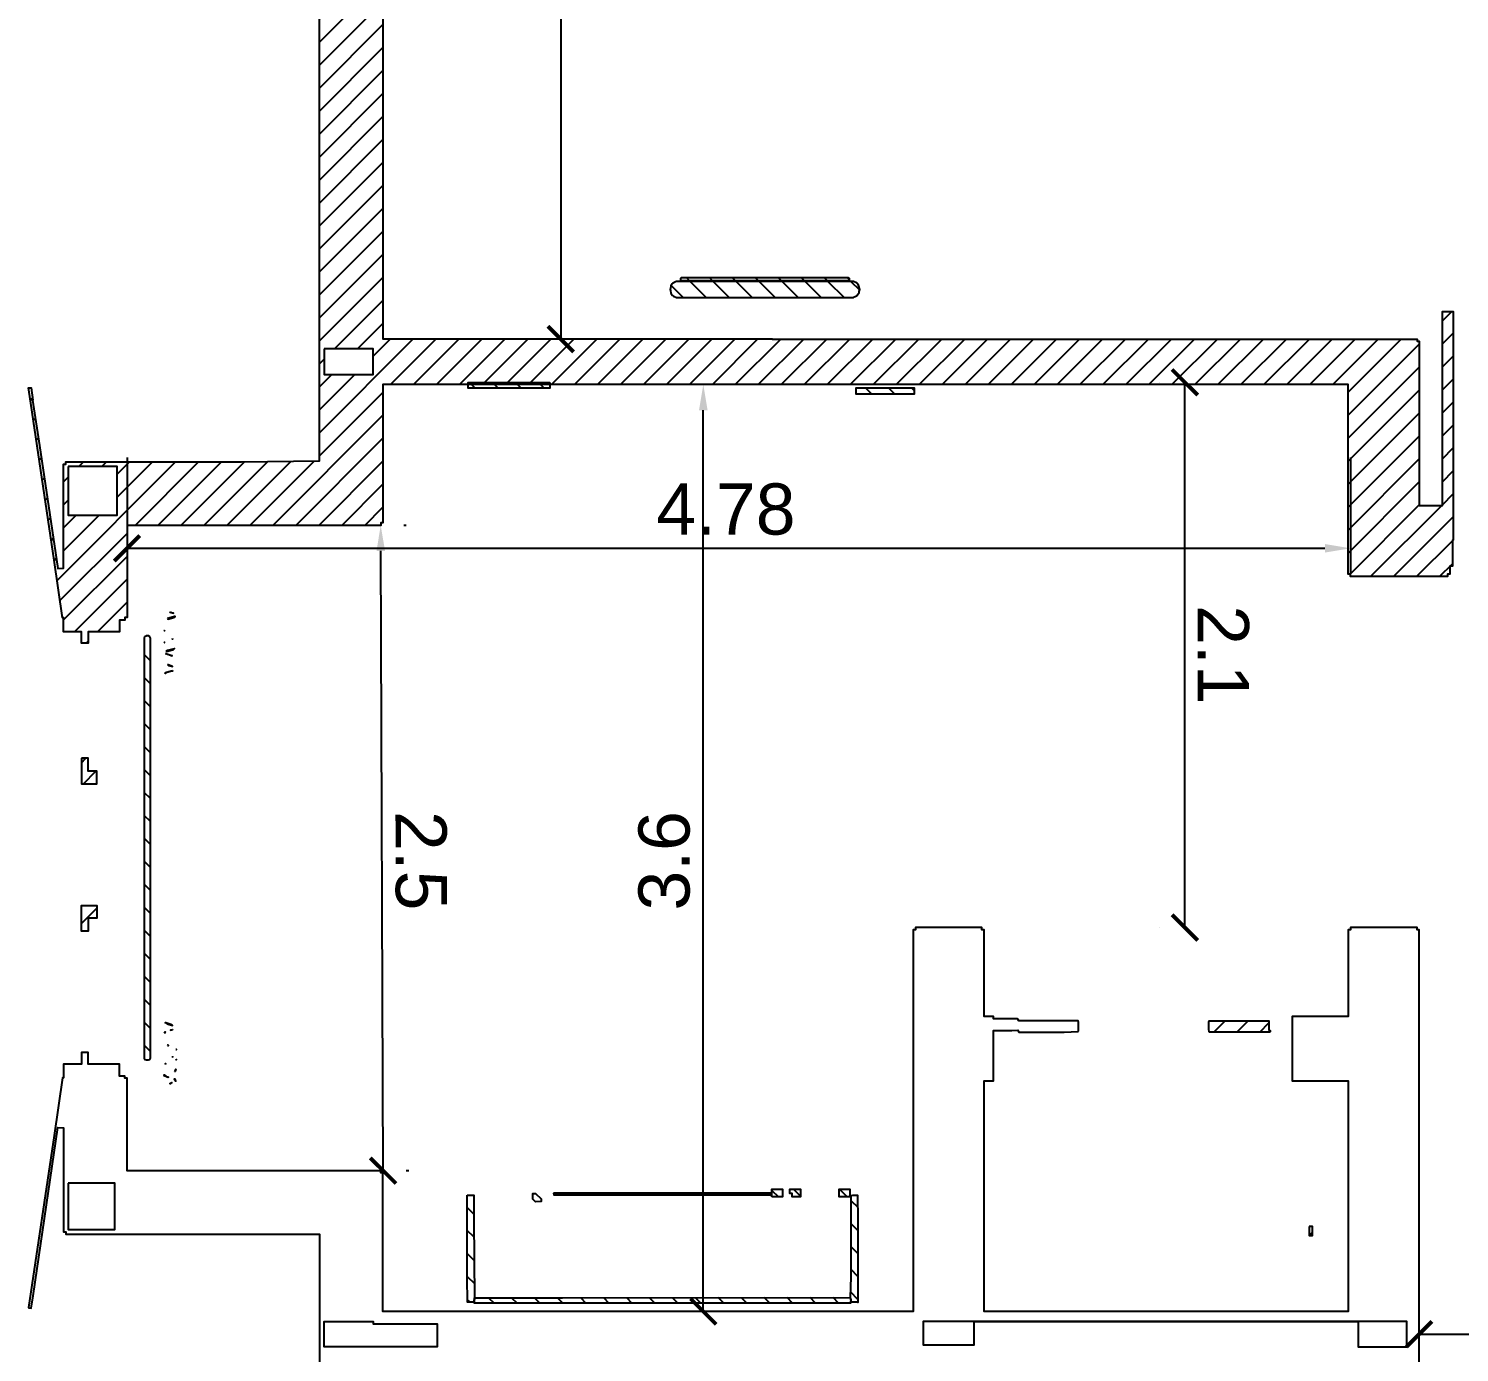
# Model space of a CAD drawing. Header units: metres. Extents: x -155 to -31, y -2 to 38.
# Drawn here: x -116.29 to -110.7, y 9.98 to 15.15 of the extents above; entities that cross this region are included whole.
import ezdxf

# ---------------------------------------------------------------- set-up
doc = ezdxf.new("R2010")
doc.units = ezdxf.units.M
doc.layers.add('DİMENSİONS', color=1, linetype='Continuous', true_color=0xff0000)
doc.layers.add('Layer 03$KAT1_MOBILYA', color=9, linetype='Continuous', true_color=0xc0c0c0)
doc.layers.add('Layer 03$KAT1_DUVAR', color=7, linetype='Continuous')
doc.styles.add('Default', font='arial.ttf')
doc.dimstyles.new('Default', dxfattribs={"dimscale": 2, "dimtxt": 0.1, "dimasz": 0.1, "dimexe": 0.05, "dimexo": 0.05, "dimgap": 0.025, "dimtad": 1, "dimtoh": 1, "dimzin": 1, "dimdsep": 46, "dimtxsty": 'Default', "dimcen": 0.05, "dimazin": 1, "dimtfac": 1, "dimtdec": 4, "dimtix": 1, "dimtofl": 0, "dimtmove": 1, "dimatfit": 3, "dimfxl": 0.1, "dimtolj": 1, "dimtzin": 1, "dimarcsym": 0})
pattern_1 = [(45, (-109.91591, 9.92203), (-0.04490128, 0.04490128), [])]
pattern_2 = [(135, (-109.91591, 9.92203), (-0.0449013, -0.0449013), [])]

# ---------------------------------------------------------------- blocks, each defined once
blk = doc.blocks.new('_ArchTick')
at = {"color": 0, "linetype": 'ByBlock', "const_width": 0.15}
blk.add_lwpolyline([(-0.5, -0.5), (0.5, 0.5)], dxfattribs=at)
blk = doc.blocks.new('*D31')
at = {"layer": 'Defpoints', "color": 0}
for p in [(-115.909, 13.5753), (-111.1275, 13.5753), (-111.1275, 13.1202)]:
    blk.add_point(p, dxfattribs=at)
at = {"layer": 'DİMENSİONS', "color": 0, "lineweight": -2}
for p, q in [((-115.909, 13.4753), (-115.909, 13.0202)), ((-111.1275, 13.4753), (-111.1275, 13.0202)), ((-115.909, 13.1202), (-111.2275, 13.1202))]:
    blk.add_line(p, q, dxfattribs=at)
at = {"layer": 'DİMENSİONS', "color": 0}
blk.add_solid([(-111.2275, 13.1036), (-111.2275, 13.1369), (-111.1275, 13.1202)], dxfattribs=at)
at = {"layer": 'DİMENSİONS', "color": 0, "lineweight": -2, "xscale": 0.1, "yscale": 0.1, "zscale": 0.1, "rotation": 180}
blk.add_blockref('_ArchTick', (-115.909, 13.1202), dxfattribs=at)
at = {"layer": 'DİMENSİONS', "color": 0, "insert": (-113.5683, 13.2724), "char_height": 0.2, "attachment_point": 5, "style": 'Default'}
blk.add_mtext('\\A1;4.78', dxfattribs=at)
blk = doc.blocks.new('*D54')
at = {"layer": 'Defpoints', "color": 0}
for p in [(-110.8588, 10.0493), (-109.7708, 10.0493), (-109.7708, 10.0493)]:
    blk.add_point(p, dxfattribs=at)
at = {"layer": 'DİMENSİONS', "color": 0, "lineweight": -2}
for p, q in [((-110.8588, 10.1493), (-110.8588, 10.1493)), ((-109.7708, 10.1493), (-109.7708, 10.1493)), ((-110.8588, 10.0493), (-109.8708, 10.0493))]:
    blk.add_line(p, q, dxfattribs=at)
at = {"layer": 'DİMENSİONS', "color": 0}
blk.add_solid([(-109.8708, 10.0327), (-109.8708, 10.066), (-109.7708, 10.0493)], dxfattribs=at)
at = {"layer": 'DİMENSİONS', "color": 0, "lineweight": -2, "xscale": 0.1, "yscale": 0.1, "zscale": 0.1, "rotation": 180}
blk.add_blockref('_ArchTick', (-110.8588, 10.0493), dxfattribs=at)
at = {"layer": 'DİMENSİONS', "color": 0, "insert": (-110.3648, 10.1997), "char_height": 0.2, "attachment_point": 5, "style": 'Default'}
blk.add_mtext('\\A1;1.1', dxfattribs=at)
blk = doc.blocks.new('*D55')
at = {"layer": 'Defpoints', "color": 0}
for p in [(-113.6567, 13.76), (-113.6567, 13.76), (-113.6567, 10.138)]:
    blk.add_point(p, dxfattribs=at)
at = {"layer": 'DİMENSİONS', "color": 0, "lineweight": -2}
for p, q in [((-113.7567, 13.76), (-113.7567, 13.76)), ((-113.6567, 10.138), (-113.6567, 13.66)), ((-113.7567, 10.138), (-113.7567, 10.138))]:
    blk.add_line(p, q, dxfattribs=at)
at = {"layer": 'DİMENSİONS', "color": 0}
blk.add_solid([(-113.64, 13.66), (-113.6734, 13.66), (-113.6567, 13.76)], dxfattribs=at)
at = {"layer": 'DİMENSİONS', "color": 0, "lineweight": -2, "xscale": 0.1, "yscale": 0.1, "zscale": 0.1, "rotation": 270}
blk.add_blockref('_ArchTick', (-113.6567, 10.138), dxfattribs=at)
at = {"layer": 'DİMENSİONS', "color": 0, "insert": (-113.8089, 11.899), "char_height": 0.2, "attachment_point": 5, "rotation": 90, "style": 'Default'}
blk.add_mtext('\\A1;3.6', dxfattribs=at)
blk = doc.blocks.new('*D56')
at = {"layer": 'Defpoints', "color": 0}
for p in [(-114.9269, 13.2099), (-114.9175, 13.21), (-114.9175, 10.688)]:
    blk.add_point(p, dxfattribs=at)
at = {"layer": 'DİMENSİONS', "color": 0, "lineweight": -2}
for p, q in [((-114.8269, 13.2103), (-114.8175, 13.2103)), ((-114.9081, 10.6881), (-114.9171, 13.11)), ((-114.8175, 10.6884), (-114.8081, 10.6884))]:
    blk.add_line(p, q, dxfattribs=at)
at = {"layer": 'DİMENSİONS', "color": 0}
blk.add_solid([(-114.9005, 13.11), (-114.9338, 13.1099), (-114.9175, 13.21)], dxfattribs=at)
at = {"layer": 'DİMENSİONS', "color": 0, "lineweight": -2, "xscale": 0.1, "yscale": 0.1, "zscale": 0.1, "rotation": 270.2132306500869}
blk.add_blockref('_ArchTick', (-114.9081, 10.6881), dxfattribs=at)
at = {"layer": 'DİMENSİONS', "color": 0, "insert": (-114.7605, 11.8996), "char_height": 0.2, "attachment_point": 5, "rotation": 270.2132, "style": 'Default'}
blk.add_mtext('\\A1;2.5', dxfattribs=at)
blk = doc.blocks.new('*D71')
at = {"layer": 'Defpoints', "color": 0}
for p in [(-113.7516, 17.9599), (-114.2139, 13.9379), (-113.7516, 13.9379)]:
    blk.add_point(p, dxfattribs=at)
at = {"layer": 'DİMENSİONS', "color": 0, "lineweight": -2}
for p, q in [((-113.8516, 17.9599), (-114.3139, 17.9599)), ((-114.2139, 17.9599), (-114.2139, 13.9379)), ((-113.8516, 13.9379), (-114.3139, 13.9379))]:
    blk.add_line(p, q, dxfattribs=at)
at = {"layer": 'DİMENSİONS', "color": 0, "lineweight": -2, "xscale": 0.1, "yscale": 0.1, "zscale": 0.1}
for p, rotation in [((-114.2139, 17.9599), 90), ((-114.2139, 13.9379), 270)]:
    blk.add_blockref('_ArchTick', p, dxfattribs=dict(at, rotation=rotation))
at = {"layer": 'DİMENSİONS', "color": 0, "insert": (-114.366, 15.9489), "char_height": 0.2, "attachment_point": 5, "rotation": 90, "style": 'Default'}
blk.add_mtext('\\A1;4.0', dxfattribs=at)
blk = doc.blocks.new('*D72')
at = {"layer": 'Defpoints', "color": 0}
for p in [(-111.7747, 13.7692), (-111.7747, 13.7692), (-111.7745, 11.6381)]:
    blk.add_point(p, dxfattribs=at)
at = {"layer": 'DİMENSİONS', "color": 0, "lineweight": -2}
for p, q in [((-111.8747, 13.7692), (-111.8747, 13.7692)), ((-111.7745, 11.6381), (-111.7747, 13.7692)), ((-111.8745, 11.6381), (-111.8745, 11.6381))]:
    blk.add_line(p, q, dxfattribs=at)
at = {"layer": 'DİMENSİONS', "color": 0, "lineweight": -2, "xscale": 0.1, "yscale": 0.1, "zscale": 0.1}
for p, rotation in [((-111.7747, 13.7692), 90.0055664490245), ((-111.7745, 11.6381), 270.0055664490245)]:
    blk.add_blockref('_ArchTick', p, dxfattribs=dict(at, rotation=rotation))
at = {"layer": 'DİMENSİONS', "color": 0, "insert": (-111.6242, 12.7037), "char_height": 0.2, "attachment_point": 5, "rotation": 270.0056, "style": 'Default'}
blk.add_mtext('\\A1;2.1', dxfattribs=at)

msp = doc.modelspace()

# ---------------------------------------------------------------- hatches: boundary and pattern name
at = {"layer": 'Layer 03$KAT1_DUVAR'}
h = msp.add_hatch(dxfattribs=at)
h.set_pattern_fill('ANSI31', scale=0.02, style=0, pattern_type=2)
h.set_pattern_definition(pattern_1)
h.paths.add_polyline_path([(-115.1568, 18.1992), (-115.1476, 18.1992), (-115.1476, 18.208), (-114.2568, 18.208), (-114.2568, 18.2594), (-114.1765, 18.2594), (-114.1765, 18.208), (-114.1225, 18.208), (-114.1225, 18.199), (-114.1225, 18.1066), (-114.1225, 18.105), (-114.1271, 18.105), (-114.1271, 18.0803), (-114.1688, 18.0803), (-114.1688, 17.9693), (-114.1771, 17.9693), (-114.1774, 17.9599), (-114.9089, 17.9599), (-114.9089, 13.9384), (-113.388, 13.9384), (-113.388, 13.9379), (-110.8674, 13.9379), (-110.8674, 13.9294), (-110.8588, 13.9294), (-110.8588, 13.2879), (-110.768, 13.2879), (-110.768, 14.0458), (-110.726, 14.0458), (-110.726, 13.1524), (-110.7293, 13.1524), (-110.7293, 13.0499), (-110.739, 13.0499), (-110.739, 13.0192), (-110.7479, 13.019), (-110.7479, 13.01), (-111.1275, 13.01), (-111.1275, 13.0192), (-111.137, 13.0192), (-111.137, 13.76), (-114.9089, 13.76), (-114.9089, 13.2193), (-114.9175, 13.2193), (-114.9175, 13.2099), (-115.909, 13.2099), (-115.909, 12.8493), (-115.9176, 12.8493), (-115.9176, 12.84), (-115.9389, 12.84), (-115.9389, 12.7943), (-115.9479, 12.7943), (-116.0614, 12.7943), (-116.0614, 12.7492), (-116.0868, 12.7492), (-116.0868, 12.7943), (-116.1569, 12.7943), (-116.1569, 12.8493), (-116.161, 12.8488), (-116.1943, 13.0745), (-116.2886, 13.7138), (-116.2935, 13.7467), (-116.2934, 13.7467), (-116.2935, 13.7478), (-116.2864, 13.7475), (-116.284, 13.7478), (-116.2767, 13.6988), (-116.278, 13.6985), (-116.2507, 13.5221), (-116.1798, 13.0408), (-116.1569, 13.0424), (-116.1569, 13.4494), (-116.1475, 13.4494), (-116.1475, 13.458), (-115.4616, 13.458), (-115.1568, 13.462)], flags=0)
h.paths.add_polyline_path([(-115.1388, 13.8992), (-115.1388, 13.7994), (-114.9474, 13.7994), (-114.9474, 13.8992)], flags=0)
h.paths.add_polyline_path([(-115.1388, 18.19), (-115.1388, 17.9994), (-114.9474, 17.9994), (-114.9474, 18.19)], flags=0)
h.paths.add_polyline_path([(-116.1389, 13.44), (-116.1389, 13.2494), (-115.9475, 13.2494), (-115.9475, 13.44)], flags=0)
h = msp.add_hatch(dxfattribs=at)
h.set_pattern_fill('ANSI31', scale=0.02, style=0, pattern_type=2)
h.set_pattern_definition(pattern_1)
h.paths.add_polyline_path([(-116.0868, 12.2997), (-116.0868, 12.2001), (-116.0264, 12.2001), (-116.0264, 12.2488), (-116.0614, 12.2488), (-116.0614, 12.2997)], flags=0)
h = msp.add_hatch(dxfattribs=at)
h.set_pattern_fill('ANSI31', scale=0.02, style=0, pattern_type=2)
h.set_pattern_definition(pattern_1)
h.paths.add_polyline_path([(-116.0614, 11.6743), (-116.0614, 11.6245), (-116.0868, 11.6245), (-116.0868, 11.7241), (-116.0264, 11.7241), (-116.0264, 11.6743)], flags=0)
h = msp.add_hatch(dxfattribs=at)
h.set_pattern_fill('ANSI31', scale=0.02, style=0, pattern_type=2)
h.set_pattern_definition(pattern_1)
h.paths.add_polyline_path([(-111.4459, 11.2365), (-111.4409, 11.2365), (-111.4409, 11.233), (-111.4416, 11.2314), (-111.4418, 11.2309), (-111.4434, 11.2302), (-111.4439, 11.23), (-111.6779, 11.23), (-111.6795, 11.2307), (-111.68, 11.2309), (-111.6809, 11.2417), (-111.6809, 11.271), (-111.6802, 11.2727), (-111.68, 11.2732), (-111.6784, 11.2738), (-111.6779, 11.274), (-111.4459, 11.274)], flags=0)
h = msp.add_hatch(dxfattribs=at)
h.set_pattern_fill('ANSI31', scale=0.02, style=0, pattern_type=2)
h.set_pattern_definition(pattern_1)
h.paths.add_polyline_path([(-111.2884, 10.4695), (-111.2884, 10.4342), (-111.2756, 10.4342), (-111.2756, 10.47), (-111.2879, 10.47), (-111.2879, 10.47)], flags=0)
at = {"layer": 'Layer 03$KAT1_MOBILYA'}
h = msp.add_hatch(dxfattribs=at)
h.set_pattern_fill('ANSI31', scale=0.02, angle=90, style=0, pattern_type=2)
h.set_pattern_definition(pattern_2)
h.paths.add_polyline_path([(-113.0698, 14.1006), (-113.0659, 14.1024), (-113.0551, 14.1085), (-113.0535, 14.1109), (-113.0479, 14.1202), (-113.0471, 14.1238), (-113.0455, 14.1321), (-113.0461, 14.1352), (-113.0487, 14.145), (-113.0505, 14.148), (-113.0552, 14.1555), (-113.0548, 14.1561), (-113.0562, 14.1569), (-113.0585, 14.1581), (-113.0702, 14.1634), (-113.5832, 14.1635), (-113.7616, 14.1635), (-113.7657, 14.1616), (-113.7766, 14.1556), (-113.7783, 14.1533), (-113.7836, 14.1461), (-113.7841, 14.1423), (-113.7856, 14.1319), (-113.7852, 14.1283), (-113.7835, 14.1177), (-113.7817, 14.1152), (-113.7766, 14.1085), (-113.7732, 14.1059), (-113.7612, 14.1006), (-113.2482, 14.1005)], flags=0)
h = msp.add_hatch(dxfattribs=at)
h.set_pattern_fill('ANSI31', scale=0.02, angle=90, style=0, pattern_type=2)
h.set_pattern_definition(pattern_2)
h.paths.add_polyline_path([(-113.745, 14.172), (-113.7442, 14.1745), (-113.7441, 14.1753), (-113.745, 14.1755), (-113.7427, 14.1775), (-113.7419, 14.1781), (-113.584, 14.1781), (-113.0899, 14.1781), (-113.0876, 14.1762), (-113.087, 14.1755), (-113.0868, 14.1755), (-113.0864, 14.1728), (-113.0863, 14.172), (-113.0867, 14.172), (-113.0866, 14.1711), (-113.0868, 14.1685), (-113.0893, 14.1664), (-113.0901, 14.1658), (-113.2478, 14.1658), (-113.7407, 14.1657), (-113.7443, 14.1678), (-113.745, 14.1684), (-113.745, 14.1684), (-113.7449, 14.1711)], flags=0)
h = msp.add_hatch(dxfattribs=at)
h.set_pattern_fill('ANSI31', scale=0.02, angle=90, style=0, pattern_type=2)
h.set_pattern_definition(pattern_2)
h.paths.add_polyline_path([(-114.256, 13.768), (-114.256, 13.7632), (-114.256, 13.746), (-114.3261, 13.746), (-114.5759, 13.746), (-114.5759, 13.7508), (-114.5759, 13.768), (-114.3261, 13.768)], flags=0)
h = msp.add_hatch(dxfattribs=at)
h.set_pattern_fill('ANSI31', scale=0.02, angle=90, style=0, pattern_type=2)
h.set_pattern_definition(pattern_2)
h.paths.add_polyline_path([(-113.0508, 13.724), (-112.8309, 13.724), (-112.8309, 13.725), (-112.8309, 13.746), (-113.0508, 13.746), (-113.0609, 13.746), (-113.0609, 13.745), (-113.0609, 13.724)], flags=0)
h = msp.add_hatch(dxfattribs=at)
h.set_pattern_fill('ANSI31', scale=0.02, angle=90, style=0, pattern_type=2)
h.set_pattern_definition(pattern_2)
h.paths.add_polyline_path([(-115.7409, 12.8689), (-115.7406, 12.87), (-115.7403, 12.8708), (-115.7272, 12.8662)], flags=0)
h = msp.add_hatch(dxfattribs=at)
h.set_pattern_fill('ANSI31', scale=0.02, angle=90, style=0, pattern_type=2)
h.set_pattern_definition(pattern_2)
h.paths.add_polyline_path([(-115.7503, 12.8456), (-115.7495, 12.8438), (-115.7265, 12.8504), (-115.7233, 12.8534), (-115.742, 12.8482)], flags=0)
h = msp.add_hatch(dxfattribs=at)
h.set_pattern_fill('ANSI31', scale=0.02, angle=90, style=0, pattern_type=2)
h.set_pattern_definition(pattern_2)
h.paths.add_polyline_path([(-115.7233, 12.8534), (-115.7221, 12.8517), (-115.721, 12.8535)], flags=0)
h = msp.add_hatch(dxfattribs=at)
h.set_pattern_fill('ANSI31', scale=0.02, angle=90, style=0, pattern_type=2)
h.set_pattern_definition(pattern_2)
h.paths.add_polyline_path([(-115.8386, 12.7767), (-115.8339, 12.7786), (-115.8329, 12.779), (-115.8324, 12.779), (-115.8275, 12.779), (-115.8269, 12.779), (-115.8223, 12.7771), (-115.8213, 12.7767), (-115.8194, 12.772), (-115.8189, 12.771), (-115.8189, 12.4785), (-115.8189, 11.1276), (-115.8209, 11.1229), (-115.8213, 11.1219), (-115.8259, 11.12), (-115.8269, 11.1196), (-115.828, 11.1196), (-115.8329, 11.1196), (-115.8376, 11.1215), (-115.8386, 11.1219), (-115.8405, 11.1265), (-115.8409, 11.1276), (-115.8409, 11.42), (-115.8409, 12.771), (-115.839, 12.7756)], flags=0)
h = msp.add_hatch(dxfattribs=at)
h.set_pattern_fill('ANSI31', scale=0.02, angle=90, style=0, pattern_type=2)
h.set_pattern_definition(pattern_2)
h.paths.add_polyline_path([(-115.764, 12.7988), (-115.7637, 12.7988), (-115.7634, 12.799), (-115.7631, 12.7988), (-115.7621, 12.7981), (-115.7639, 12.7987)], flags=0)
h = msp.add_hatch(dxfattribs=at)
h.set_pattern_fill('ANSI31', scale=0.02, angle=90, style=0, pattern_type=2)
h.set_pattern_definition(pattern_2)
h.paths.add_polyline_path([(-115.764, 12.7519), (-115.7622, 12.7525), (-115.7625, 12.7539)], flags=0)
h = msp.add_hatch(dxfattribs=at)
h.set_pattern_fill('ANSI31', scale=0.02, angle=90, style=0, pattern_type=2)
h.set_pattern_definition(pattern_2)
h.paths.add_polyline_path([(-115.7317, 12.7674), (-115.7306, 12.7657), (-115.7313, 12.7655)], flags=0)
h = msp.add_hatch(dxfattribs=at)
h.set_pattern_fill('ANSI31', scale=0.02, angle=90, style=0, pattern_type=2)
h.set_pattern_definition(pattern_2)
h.paths.add_polyline_path([(-115.7584, 12.7089), (-115.7496, 12.7069), (-115.7331, 12.7003), (-115.7501, 12.705)], flags=0)
h = msp.add_hatch(dxfattribs=at)
h.set_pattern_fill('ANSI31', scale=0.02, angle=90, style=0, pattern_type=2)
h.set_pattern_definition(pattern_2)
h.paths.add_polyline_path([(-115.7569, 12.7173), (-115.7495, 12.7189), (-115.7274, 12.7252), (-115.7233, 12.7285), (-115.7253, 12.728), (-115.7503, 12.7208)], flags=0)
h = msp.add_hatch(dxfattribs=at)
h.set_pattern_fill('ANSI31', scale=0.02, angle=90, style=0, pattern_type=2)
h.set_pattern_definition(pattern_2)
h.paths.add_polyline_path([(-115.7315, 12.6426), (-115.7308, 12.6407), (-115.739, 12.6382), (-115.7574, 12.6332), (-115.7587, 12.6316), (-115.7595, 12.6334), (-115.7586, 12.6349), (-115.754, 12.6363)], flags=0)
h = msp.add_hatch(dxfattribs=at)
h.set_pattern_fill('ANSI31', scale=0.02, angle=90, style=0, pattern_type=2)
h.set_pattern_definition(pattern_2)
h.paths.add_polyline_path([(-115.7509, 12.6658), (-115.7469, 12.6625), (-115.7316, 12.6584)], flags=0)
h = msp.add_hatch(dxfattribs=at)
h.set_pattern_fill('ANSI31', scale=0.02, angle=90, style=0, pattern_type=2)
h.set_pattern_definition(pattern_2)
h.paths.add_polyline_path([(-115.7574, 11.2653), (-115.76, 11.2659), (-115.7588, 11.267)], flags=0)
h = msp.add_hatch(dxfattribs=at)
h.set_pattern_fill('ANSI31', scale=0.02, angle=90, style=0, pattern_type=2)
h.set_pattern_definition(pattern_2)
h.paths.add_polyline_path([(-115.7574, 11.2653), (-115.7517, 11.2616), (-115.7318, 11.2561), (-115.7383, 11.2599)], flags=0)
h = msp.add_hatch(dxfattribs=at)
h.set_pattern_fill('ANSI31', scale=0.02, angle=90, style=0, pattern_type=2)
h.set_pattern_definition(pattern_2)
h.paths.add_polyline_path([(-115.7315, 11.2401), (-115.7309, 11.2383), (-115.739, 11.2378)], flags=0)
h = msp.add_hatch(dxfattribs=at)
h.set_pattern_fill('ANSI31', scale=0.02, angle=90, style=0, pattern_type=2)
h.set_pattern_definition(pattern_2)
h.paths.add_polyline_path([(-115.7619, 11.2255), (-115.76, 11.2303), (-115.7613, 11.2249)], flags=0)
h = msp.add_hatch(dxfattribs=at)
h.set_pattern_fill('ANSI31', scale=0.02, angle=90, style=0, pattern_type=2)
h.set_pattern_definition(pattern_2)
h.paths.add_polyline_path([(-115.7504, 11.1777), (-115.7471, 11.1767), (-115.7498, 11.1797)], flags=0)
h = msp.add_hatch(dxfattribs=at)
h.set_pattern_fill('ANSI31', scale=0.02, angle=90, style=0, pattern_type=2)
h.set_pattern_definition(pattern_2)
h.paths.add_polyline_path([(-115.7316, 11.1311), (-115.7312, 11.133), (-115.7305, 11.1328), (-115.7301, 11.1325)], flags=0)
h = msp.add_hatch(dxfattribs=at)
h.set_pattern_fill('ANSI31', scale=0.02, angle=90, style=0, pattern_type=2)
h.set_pattern_definition(pattern_2)
h.paths.add_polyline_path([(-115.7178, 11.1622), (-115.7162, 11.1614), (-115.7159, 11.1616), (-115.7159, 11.1617)], flags=0)
h = msp.add_hatch(dxfattribs=at)
h.set_pattern_fill('ANSI31', scale=0.02, angle=90, style=0, pattern_type=2)
h.set_pattern_definition(pattern_2)
h.paths.add_polyline_path([(-115.7586, 11.1076), (-115.7574, 11.106), (-115.7599, 11.1057)], flags=0)
h = msp.add_hatch(dxfattribs=at)
h.set_pattern_fill('ANSI31', scale=0.02, angle=90, style=0, pattern_type=2)
h.set_pattern_definition(pattern_2)
h.paths.add_polyline_path([(-115.7233, 11.0763), (-115.7205, 11.0774), (-115.7221, 11.0781)], flags=0)
h = msp.add_hatch(dxfattribs=at)
h.set_pattern_fill('ANSI31', scale=0.02, angle=90, style=0, pattern_type=2)
h.set_pattern_definition(pattern_2)
h.paths.add_polyline_path([(-115.7205, 11.0774), (-115.7179, 11.084), (-115.7182, 11.0843)], flags=0)
h = msp.add_hatch(dxfattribs=at)
h.set_pattern_fill('ANSI31', scale=0.02, angle=90, style=0, pattern_type=2)
h.set_pattern_definition(pattern_2)
h.paths.add_polyline_path([(-115.7175, 11.1223), (-115.7159, 11.1232), (-115.7173, 11.1211)], flags=0)
h = msp.add_hatch(dxfattribs=at)
h.set_pattern_fill('ANSI31', scale=0.02, angle=90, style=0, pattern_type=2)
h.set_pattern_definition(pattern_2)
h.paths.add_polyline_path([(-115.7659, 11.0607), (-115.7641, 11.0608), (-115.7633, 11.0621), (-115.7525, 11.054)], flags=0)
h = msp.add_hatch(dxfattribs=at)
h.set_pattern_fill('ANSI31', scale=0.02, angle=90, style=0, pattern_type=2)
h.set_pattern_definition(pattern_2)
h.paths.add_polyline_path([(-115.7505, 11.0529), (-115.7495, 11.0547), (-115.7468, 11.0539)], flags=0)
h = msp.add_hatch(dxfattribs=at)
h.set_pattern_fill('ANSI31', scale=0.02, angle=90, style=0, pattern_type=2)
h.set_pattern_definition(pattern_2)
h.paths.add_polyline_path([(-115.7409, 11.0295), (-115.7332, 11.0323), (-115.7403, 11.0277), (-115.7407, 11.0289)], flags=0)
h = msp.add_hatch(dxfattribs=at)
h.set_pattern_fill('ANSI31', scale=0.02, angle=90, style=0, pattern_type=2)
h.set_pattern_definition(pattern_2)
h.paths.add_polyline_path([(-115.7233, 11.0451), (-115.7233, 11.0452), (-115.7235, 11.0452), (-115.7248, 11.0456), (-115.7221, 11.0468)], flags=0)
h = msp.add_hatch(dxfattribs=at)
h.set_pattern_fill('ANSI31', scale=0.02, angle=90, style=0, pattern_type=2)
h.set_pattern_definition(pattern_2)
h.paths.add_polyline_path([(-115.7233, 11.0451), (-115.7178, 11.0373), (-115.7197, 11.0428)], flags=0)
h = msp.add_hatch(dxfattribs=at)
h.set_pattern_fill('ANSI31', scale=0.02, angle=90, style=0, pattern_type=2)
h.set_pattern_definition(pattern_2)
h.paths.add_polyline_path([(-114.5795, 10.5929), (-114.5785, 10.5926), (-114.5727, 10.5924), (-114.5535, 10.5926), (-114.5532, 10.5925), (-114.5529, 10.4951), (-114.5508, 10.1919), (-114.5524, 10.1763), (-114.5593, 10.1738), (-114.5781, 10.1739), (-114.579, 10.271), (-114.5794, 10.5897), (-114.5796, 10.5924)], flags=0)
h = msp.add_hatch(dxfattribs=at)
h.set_pattern_fill('ANSI31', scale=0.02, angle=90, style=0, pattern_type=2)
h.set_pattern_definition(pattern_2)
h.paths.add_polyline_path([(-114.5524, 10.1763), (-114.5503, 10.1917), (-114.2067, 10.1919), (-113.0809, 10.1921), (-113.0793, 10.2732), (-113.0785, 10.5917), (-113.0728, 10.5925), (-113.0537, 10.5922), (-113.0531, 10.495), (-113.0525, 10.1758), (-113.0529, 10.174), (-113.053, 10.1734), (-113.0536, 10.1737), (-113.0593, 10.1738), (-113.078, 10.174), (-113.0783, 10.1738), (-113.0792, 10.1759), (-113.0807, 10.187), (-113.0817, 10.1707), (-113.4258, 10.1706), (-114.5506, 10.1702), (-114.5509, 10.1702), (-114.5523, 10.1732), (-114.552, 10.1737), (-114.551, 10.1753)], flags=0)
h = msp.add_hatch(dxfattribs=at)
h.set_pattern_fill('ANSI31', scale=0.02, angle=90, style=0, pattern_type=2)
h.set_pattern_definition(pattern_2)
h.paths.add_polyline_path([(-114.3225, 10.5858), (-114.3224, 10.5996), (-114.3224, 10.5996), (-114.3135, 10.5996), (-114.3125, 10.5996), (-114.2901, 10.5782), (-114.2901, 10.5683), (-114.313, 10.5667), (-114.3225, 10.5765)], flags=0)
h = msp.add_hatch(dxfattribs=at)
h.set_pattern_fill('ANSI31', scale=0.02, angle=90, style=0, pattern_type=2)
h.set_pattern_definition(pattern_2)
h.paths.add_polyline_path([(-113.3907, 10.5946), (-113.3902, 10.5953), (-113.3901, 10.5974), (-113.3901, 10.5985), (-113.3907, 10.5995), (-113.3909, 10.5998), (-113.9899, 10.5999), (-114.2404, 10.5998), (-114.2408, 10.5998), (-114.2414, 10.5995), (-114.2416, 10.5996), (-114.2415, 10.596), (-114.2415, 10.5946), (-114.2415, 10.5944), (-114.2411, 10.5944), (-113.6414, 10.5944), (-113.3909, 10.5943)], flags=0)
h = msp.add_hatch(dxfattribs=at)
h.set_pattern_fill('ANSI31', scale=0.02, angle=90, style=0, pattern_type=2)
h.set_pattern_definition(pattern_2)
h.paths.add_polyline_path([(-113.389, 10.5855), (-113.3889, 10.595), (-113.3887, 10.6161), (-113.3885, 10.6161), (-113.3885, 10.6163), (-113.376, 10.6162), (-113.347, 10.6164), (-113.347, 10.607), (-113.3471, 10.5858), (-113.3472, 10.5858), (-113.3472, 10.5858), (-113.3599, 10.5857), (-113.3889, 10.5855)], flags=0)
h = msp.add_hatch(dxfattribs=at)
h.set_pattern_fill('ANSI31', scale=0.02, angle=90, style=0, pattern_type=2)
h.set_pattern_definition(pattern_2)
h.paths.add_polyline_path([(-113.318, 10.6163), (-113.3055, 10.6162), (-113.2765, 10.6164), (-113.2765, 10.607), (-113.2767, 10.5859), (-113.2895, 10.5857), (-113.3095, 10.5856), (-113.3095, 10.5896), (-113.3095, 10.5996), (-113.3183, 10.5996), (-113.3182, 10.6161), (-113.318, 10.6161)], flags=0)
h = msp.add_hatch(dxfattribs=at)
h.set_pattern_fill('ANSI31', scale=0.02, angle=90, style=0, pattern_type=2)
h.set_pattern_definition(pattern_2)
h.paths.add_polyline_path([(-113.1251, 10.6164), (-113.1125, 10.6162), (-113.0834, 10.6165), (-113.0834, 10.607), (-113.0837, 10.5858), (-113.0965, 10.5857), (-113.1255, 10.5855), (-113.1255, 10.595), (-113.1252, 10.6161), (-113.1251, 10.6161)], flags=0)

# ---------------------------------------------------------------- linework, layer by layer
at = {"layer": 'Layer 03$KAT1_DUVAR'}
for points in [[(-114.9089, 17.9599), (-114.9089, 13.9384), (-113.388, 13.9384), (-113.388, 13.9379), (-110.8674, 13.9379), (-110.8674, 13.9294), (-110.8588, 13.9294), (-110.8588, 13.2879), (-110.768, 13.2879), (-110.768, 14.0458), (-110.726, 14.0458), (-110.726, 13.1524), (-110.7293, 13.1524), (-110.7293, 13.0499), (-110.739, 13.0499), (-110.739, 13.0192), (-110.7479, 13.019), (-110.7479, 13.01), (-111.1275, 13.01), (-111.1275, 13.0192), (-111.137, 13.0192), (-111.137, 13.76), (-114.9089, 13.76), (-114.9089, 13.2193), (-114.9175, 13.2193), (-114.9175, 13.2099), (-115.909, 13.2099), (-115.909, 12.8493), (-115.9176, 12.8493), (-115.9176, 12.84), (-115.9389, 12.84), (-115.9389, 12.7943), (-115.9479, 12.7943), (-116.0614, 12.7943), (-116.0614, 12.7492), (-116.0868, 12.7492), (-116.0868, 12.7943), (-116.1569, 12.7943), (-116.1569, 12.8493), (-116.161, 12.8488), (-116.1943, 13.0745), (-116.2886, 13.7138), (-116.2935, 13.7467), (-116.2934, 13.7467), (-116.2935, 13.7478), (-116.2864, 13.7475), (-116.284, 13.7478), (-116.2767, 13.6988), (-116.278, 13.6985), (-116.2507, 13.5221), (-116.1798, 13.0408), (-116.1569, 13.0424), (-116.1569, 13.4494), (-116.1475, 13.4494), (-116.1475, 13.458), (-115.4616, 13.458), (-115.1568, 13.462), (-115.1568, 18.1992)], [(-110.8588, 9.4762), (-110.8588, 11.6293), (-110.8674, 11.6293), (-110.8674, 11.6381), (-111.1275, 11.6381), (-111.1275, 11.6294), (-111.137, 11.6293), (-111.137, 11.2912), (-111.3554, 11.2912), (-111.3554, 11.0388), (-111.137, 11.0388), (-111.137, 10.138), (-112.559, 10.138), (-112.559, 11.0388), (-112.5224, 11.0388), (-112.5224, 11.2365), (-112.4504, 11.2365), (-112.4278, 11.2375), (-112.425, 11.2309), (-112.4245, 11.2307), (-112.4229, 11.23), (-112.246, 11.23), (-112.1916, 11.2314), (-112.1909, 11.233), (-112.1909, 11.271), (-112.1911, 11.2715), (-112.1918, 11.2732), (-112.1923, 11.2734), (-112.1939, 11.274), (-112.4237, 11.274), (-112.427, 11.2805), (-112.4275, 11.2807), (-112.4291, 11.2815), (-112.5224, 11.2815), (-112.5224, 11.2912), (-112.559, 11.2912), (-112.559, 11.6293), (-112.5676, 11.6293), (-112.5676, 11.6381), (-112.8275, 11.6381), (-112.8275, 11.6292), (-112.8365, 11.6292), (-112.8366, 11.0629), (-112.8369, 11.0629), (-112.8369, 10.138), (-114.9089, 10.138), (-114.9089, 10.6794), (-114.9175, 10.6794), (-114.9175, 10.688), (-115.909, 10.688), (-115.909, 11.0493), (-115.9176, 11.0493), (-115.9176, 11.058), (-115.9389, 11.058), (-115.9389, 11.1043), (-116.0614, 11.1043), (-116.0614, 11.1496), (-116.0868, 11.1496), (-116.0868, 11.1043), (-116.1569, 11.1043), (-116.1569, 11.0505), (-116.161, 11.051), (-116.1943, 10.8256), (-116.2935, 10.1531), (-116.2911, 10.1526), (-116.284, 10.151), (-116.2755, 10.1997), (-116.1799, 10.8572), (-116.1569, 10.8555), (-116.1569, 10.4493), (-116.1475, 10.4493), (-116.1475, 10.4399), (-115.1568, 10.4399), (-115.1568, 5.6993)]]:
    msp.add_lwpolyline(points, dxfattribs=at)
for points in [[(-115.1388, 13.8992), (-115.1388, 13.7994), (-114.9474, 13.7994), (-114.9474, 13.8992)], [(-116.1389, 13.44), (-116.1389, 13.2494), (-115.9475, 13.2494), (-115.9475, 13.44)], [(-116.0868, 12.2997), (-116.0868, 12.2001), (-116.0264, 12.2001), (-116.0264, 12.2488), (-116.0614, 12.2488), (-116.0614, 12.2997)], [(-116.0614, 11.6743), (-116.0614, 11.6245), (-116.0868, 11.6245), (-116.0868, 11.7241), (-116.0264, 11.7241), (-116.0264, 11.6743)], [(-111.4459, 11.2365), (-111.4409, 11.2365), (-111.4409, 11.233), (-111.4416, 11.2314), (-111.4418, 11.2309), (-111.4434, 11.2302), (-111.4439, 11.23), (-111.6779, 11.23), (-111.6795, 11.2307), (-111.68, 11.2309), (-111.6809, 11.2417), (-111.6809, 11.271), (-111.6802, 11.2727), (-111.68, 11.2732), (-111.6784, 11.2738), (-111.6779, 11.274), (-111.4459, 11.274)], [(-116.1389, 10.6394), (-116.1389, 10.4579), (-115.9566, 10.4579), (-115.9566, 10.6394)], [(-111.2884, 10.4695), (-111.2884, 10.4342), (-111.2756, 10.4342), (-111.2756, 10.47), (-111.2879, 10.47), (-111.2879, 10.47)], [(-114.957, 10.0986), (-114.9474, 10.0994), (-114.9474, 10.0899), (-114.6974, 10.0899), (-114.6974, 9.9993), (-115.1388, 9.9993), (-115.1388, 10.0993), (-114.957, 10.0993)], [(-112.5975, 10.0993), (-111.0974, 10.0993), (-111.0974, 9.9994), (-111.0708, 9.9993), (-110.907, 9.9993), (-110.907, 10.0993), (-112.7976, 10.0993), (-112.7976, 10.0081), (-112.5975, 10.0081)]]:
    msp.add_lwpolyline(points, close=True, dxfattribs=at)
at = {"layer": 'Layer 03$KAT1_MOBILYA'}
for points in [[(-113.0698, 14.1006), (-113.0659, 14.1024), (-113.0551, 14.1085), (-113.0535, 14.1109), (-113.0479, 14.1202), (-113.0471, 14.1238), (-113.0455, 14.1321), (-113.0461, 14.1352), (-113.0487, 14.145), (-113.0505, 14.148), (-113.0552, 14.1555), (-113.0548, 14.1561), (-113.0562, 14.1569), (-113.0585, 14.1581), (-113.0702, 14.1634), (-113.5832, 14.1635), (-113.7616, 14.1635), (-113.7657, 14.1616), (-113.7766, 14.1556), (-113.7783, 14.1533), (-113.7836, 14.1461), (-113.7841, 14.1423), (-113.7856, 14.1319), (-113.7852, 14.1283), (-113.7835, 14.1177), (-113.7817, 14.1152), (-113.7766, 14.1085), (-113.7732, 14.1059), (-113.7612, 14.1006), (-113.2482, 14.1005)], [(-113.745, 14.172), (-113.7442, 14.1745), (-113.7441, 14.1753), (-113.745, 14.1755), (-113.7427, 14.1775), (-113.7419, 14.1781), (-113.584, 14.1781), (-113.0899, 14.1781), (-113.0876, 14.1762), (-113.087, 14.1755), (-113.0868, 14.1755), (-113.0864, 14.1728), (-113.0863, 14.172), (-113.0867, 14.172), (-113.0866, 14.1711), (-113.0868, 14.1685), (-113.0893, 14.1664), (-113.0901, 14.1658), (-113.2478, 14.1658), (-113.7407, 14.1657), (-113.7443, 14.1678), (-113.745, 14.1684), (-113.745, 14.1684), (-113.7449, 14.1711)], [(-114.256, 13.768), (-114.256, 13.7632), (-114.256, 13.746), (-114.3261, 13.746), (-114.5759, 13.746), (-114.5759, 13.7508), (-114.5759, 13.768), (-114.3261, 13.768)], [(-113.0508, 13.724), (-112.8309, 13.724), (-112.8309, 13.725), (-112.8309, 13.746), (-113.0508, 13.746), (-113.0609, 13.746), (-113.0609, 13.745), (-113.0609, 13.724)], [(-115.7409, 12.8689), (-115.7406, 12.87), (-115.7403, 12.8708), (-115.7272, 12.8662)], [(-115.7503, 12.8456), (-115.7495, 12.8438), (-115.7265, 12.8504), (-115.7233, 12.8534), (-115.742, 12.8482)], [(-115.7233, 12.8534), (-115.7221, 12.8517), (-115.721, 12.8535)], [(-115.8386, 12.7767), (-115.8339, 12.7786), (-115.8329, 12.779), (-115.8324, 12.779), (-115.8275, 12.779), (-115.8269, 12.779), (-115.8223, 12.7771), (-115.8213, 12.7767), (-115.8194, 12.772), (-115.8189, 12.771), (-115.8189, 12.4785), (-115.8189, 11.1276), (-115.8209, 11.1229), (-115.8213, 11.1219), (-115.8259, 11.12), (-115.8269, 11.1196), (-115.828, 11.1196), (-115.8329, 11.1196), (-115.8376, 11.1215), (-115.8386, 11.1219), (-115.8405, 11.1265), (-115.8409, 11.1276), (-115.8409, 11.42), (-115.8409, 12.771), (-115.839, 12.7756)], [(-115.764, 12.7988), (-115.7637, 12.7988), (-115.7634, 12.799), (-115.7631, 12.7988), (-115.7621, 12.7981), (-115.7639, 12.7987)], [(-115.764, 12.7519), (-115.7622, 12.7525), (-115.7625, 12.7539)], [(-115.7317, 12.7674), (-115.7306, 12.7657), (-115.7313, 12.7655)], [(-115.7584, 12.7089), (-115.7496, 12.7069), (-115.7331, 12.7003), (-115.7501, 12.705)], [(-115.7569, 12.7173), (-115.7495, 12.7189), (-115.7274, 12.7252), (-115.7233, 12.7285), (-115.7253, 12.728), (-115.7503, 12.7208)], [(-115.7315, 12.6426), (-115.7308, 12.6407), (-115.739, 12.6382), (-115.7574, 12.6332), (-115.7587, 12.6316), (-115.7595, 12.6334), (-115.7586, 12.6349), (-115.754, 12.6363)], [(-115.7509, 12.6658), (-115.7469, 12.6625), (-115.7316, 12.6584)], [(-115.7574, 11.2653), (-115.76, 11.2659), (-115.7588, 11.267)], [(-115.7574, 11.2653), (-115.7517, 11.2616), (-115.7318, 11.2561), (-115.7383, 11.2599)], [(-115.7315, 11.2401), (-115.7309, 11.2383), (-115.739, 11.2378)], [(-115.7619, 11.2255), (-115.76, 11.2303), (-115.7613, 11.2249)], [(-115.7504, 11.1777), (-115.7471, 11.1767), (-115.7498, 11.1797)], [(-115.7316, 11.1311), (-115.7312, 11.133), (-115.7305, 11.1328), (-115.7301, 11.1325)], [(-115.7178, 11.1622), (-115.7162, 11.1614), (-115.7159, 11.1616), (-115.7159, 11.1617)], [(-115.7586, 11.1076), (-115.7574, 11.106), (-115.7599, 11.1057)], [(-115.7233, 11.0763), (-115.7205, 11.0774), (-115.7221, 11.0781)], [(-115.7205, 11.0774), (-115.7179, 11.084), (-115.7182, 11.0843)], [(-115.7175, 11.1223), (-115.7159, 11.1232), (-115.7173, 11.1211)], [(-115.7659, 11.0607), (-115.7641, 11.0608), (-115.7633, 11.0621), (-115.7525, 11.054)], [(-115.7505, 11.0529), (-115.7495, 11.0547), (-115.7468, 11.0539)], [(-115.7409, 11.0295), (-115.7332, 11.0323), (-115.7403, 11.0277), (-115.7407, 11.0289)], [(-115.7233, 11.0451), (-115.7233, 11.0452), (-115.7235, 11.0452), (-115.7248, 11.0456), (-115.7221, 11.0468)], [(-115.7233, 11.0451), (-115.7178, 11.0373), (-115.7197, 11.0428)], [(-114.5795, 10.5929), (-114.5785, 10.5926), (-114.5727, 10.5924), (-114.5535, 10.5926), (-114.5532, 10.5925), (-114.5529, 10.4951), (-114.5508, 10.1919), (-114.5524, 10.1763), (-114.5593, 10.1738), (-114.5781, 10.1739), (-114.579, 10.271), (-114.5794, 10.5897), (-114.5796, 10.5924)], [(-114.5524, 10.1763), (-114.5503, 10.1917), (-114.2067, 10.1919), (-113.0809, 10.1921), (-113.0793, 10.2732), (-113.0785, 10.5917), (-113.0728, 10.5925), (-113.0537, 10.5922), (-113.0531, 10.495), (-113.0525, 10.1758), (-113.0529, 10.174), (-113.053, 10.1734), (-113.0536, 10.1737), (-113.0593, 10.1738), (-113.078, 10.174), (-113.0783, 10.1738), (-113.0792, 10.1759), (-113.0807, 10.187), (-113.0817, 10.1707), (-113.4258, 10.1706), (-114.5506, 10.1702), (-114.5509, 10.1702), (-114.5523, 10.1732), (-114.552, 10.1737), (-114.551, 10.1753)], [(-114.3225, 10.5858), (-114.3224, 10.5996), (-114.3224, 10.5996), (-114.3135, 10.5996), (-114.3125, 10.5996), (-114.2901, 10.5782), (-114.2901, 10.5683), (-114.313, 10.5667), (-114.3225, 10.5765)], [(-113.3907, 10.5946), (-113.3902, 10.5953), (-113.3901, 10.5974), (-113.3901, 10.5985), (-113.3907, 10.5995), (-113.3909, 10.5998), (-113.9899, 10.5999), (-114.2404, 10.5998), (-114.2408, 10.5998), (-114.2414, 10.5995), (-114.2416, 10.5996), (-114.2415, 10.596), (-114.2415, 10.5946), (-114.2415, 10.5944), (-114.2411, 10.5944), (-113.6414, 10.5944), (-113.3909, 10.5943)], [(-113.389, 10.5855), (-113.3889, 10.595), (-113.3887, 10.6161), (-113.3885, 10.6161), (-113.3885, 10.6163), (-113.376, 10.6162), (-113.347, 10.6164), (-113.347, 10.607), (-113.3471, 10.5858), (-113.3472, 10.5858), (-113.3599, 10.5857), (-113.3889, 10.5855)], [(-113.318, 10.6163), (-113.3055, 10.6162), (-113.2765, 10.6164), (-113.2765, 10.607), (-113.2767, 10.5859), (-113.2895, 10.5857), (-113.3095, 10.5856), (-113.3095, 10.5896), (-113.3095, 10.5996), (-113.3183, 10.5996), (-113.3182, 10.6161), (-113.318, 10.6161)], [(-113.1251, 10.6164), (-113.1125, 10.6162), (-113.0834, 10.6165), (-113.0834, 10.607), (-113.0837, 10.5858), (-113.0965, 10.5857), (-113.1255, 10.5855), (-113.1255, 10.595), (-113.1252, 10.6161), (-113.1251, 10.6161)]]:
    msp.add_lwpolyline(points, close=True, dxfattribs=at)

# ---------------------------------------------------------------- dimensions: what is measured, and where the dimension line sits
at = {"layer": 'DİMENSİONS'}
for base, p1, p2, angle, text, override, picture, middle in [((-114.2139, 13.9379, 0.5549), (-113.7516, 17.9599, 0.5549), (-113.7516, 13.9379, 0.5549), 270, '4.0', {"dimscale": 2, "dimasz": 0.05, "dimtih": 0, "dimtoh": 0, "dimdec": 1, "dimlfac": 1, "dimblk": 'ArchTick', "dimsah": 0}, '*D71', (-114.366, 15.9489, 0.5549)), ((-111.7747, 13.7692, 0.5549), (-111.7745, 11.6381, 0.5549), (-111.7747, 13.7692, 0.5549), 90.0056, '2.1', {"dimscale": 2, "dimasz": 0.05, "dimtih": 0, "dimtoh": 0, "dimdec": 1, "dimlfac": 1, "dimblk": 'ArchTick', "dimsah": 0}, '*D72', (-111.6242, 12.7037, 0.5549)), ((-113.6567, 13.76, 0.5549), (-113.6567, 10.138, 0.5549), (-113.6567, 13.76, 0.5549), 90, '3.6', {"dimscale": 2, "dimasz": 0.05, "dimtih": 0, "dimtoh": 0, "dimdec": 1, "dimlfac": 1, "dimblk1": 'ArchTick', "dimsah": 1}, '*D55', (-113.8089, 11.899, 0.5549)), ((-114.9175, 13.21, 0.5549), (-114.9175, 10.688, 0.5549), (-114.9269, 13.2099, 0.5549), 90.2132, '2.5', {"dimscale": 2, "dimasz": 0.05, "dimtih": 0, "dimtoh": 0, "dimdec": 1, "dimlfac": 1, "dimblk1": 'ArchTick', "dimsah": 1}, '*D56', (-114.7605, 11.8996, 0.5549))]:
    dim = msp.add_linear_dim(base=base, p1=p1, p2=p2, angle=angle, text=text, dimstyle='Default', override=override, dxfattribs=at)
    dim.commit()
    dim.dimension.update_dxf_attribs({"geometry": picture, "text_midpoint": middle})
for base, p1, p2, text, override, picture, middle in [((-111.1275, 13.1202, 0.5549), (-115.909, 13.5753, 0.5549), (-111.1275, 13.5753, 0.5549), '4.78', {"dimscale": 2, "dimasz": 0.05, "dimtih": 0, "dimtoh": 0, "dimlfac": 1, "dimblk1": 'ArchTick', "dimsah": 1}, '*D31', (-113.5683, 13.2724, 0.5549)), ((-109.7708, 10.0493, 0.5549), (-110.8588, 10.0493, 0.5549), (-109.7708, 10.0493, 0.5549), '1.1', {"dimscale": 2, "dimasz": 0.05, "dimtih": 0, "dimtoh": 0, "dimdec": 1, "dimlfac": 1, "dimblk1": 'ArchTick', "dimsah": 1}, '*D54', (-110.3648, 10.1997, 0.5549))]:
    dim = msp.add_linear_dim(base=base, p1=p1, p2=p2, text=text, dimstyle='Default', override=override, dxfattribs=at)
    dim.commit()
    dim.dimension.update_dxf_attribs({"geometry": picture, "text_midpoint": middle})

doc.saveas('drawing.dxf')
